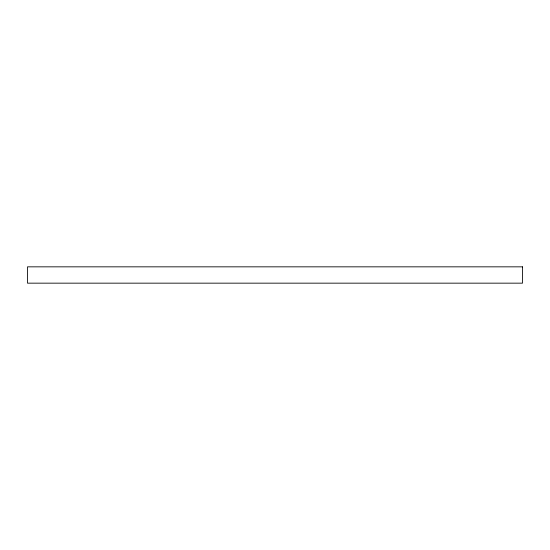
<?xml version="1.0" encoding="UTF-8"?>
<svg xmlns="http://www.w3.org/2000/svg" width="550" height="550" viewBox="0 0 550 550"><rect width="100%" height="100%" fill="white"/><g stroke="black" fill="none" stroke-linecap="round" stroke-linejoin="round"><path stroke-width="0.82" d="M522.5 266.839L27.5 266.839L27.5 283.161L522.5 283.161L522.5 266.839"/></g></svg>
